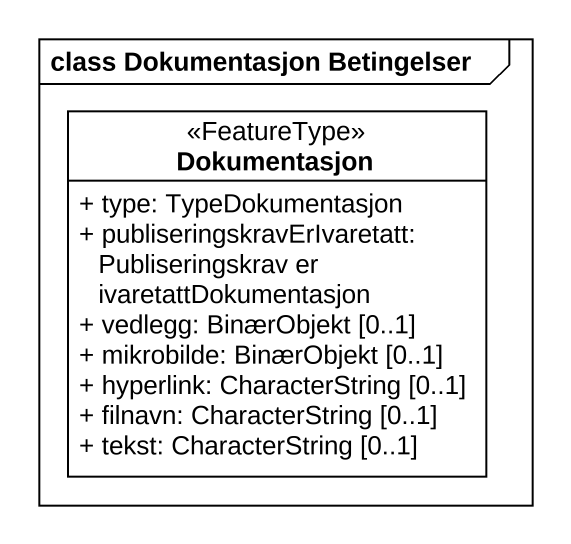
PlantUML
@startuml
mainframe class Dokumentasjon Betingelser
hide circle
hide empty members
skinparam classAttributeIconSize 0
class Dokumentasjon <<FeatureType>> {
  + type: TypeDokumentasjon
  + publiseringskravErIvaretatt: Publiseringskrav er ivaretattDokumentasjon
  + vedlegg: BinærObjekt [0..1]
  + mikrobilde: BinærObjekt [0..1]
  + hyperlink: CharacterString [0..1]
  + filnavn: CharacterString [0..1]
  + tekst: CharacterString [0..1]
}
@enduml
